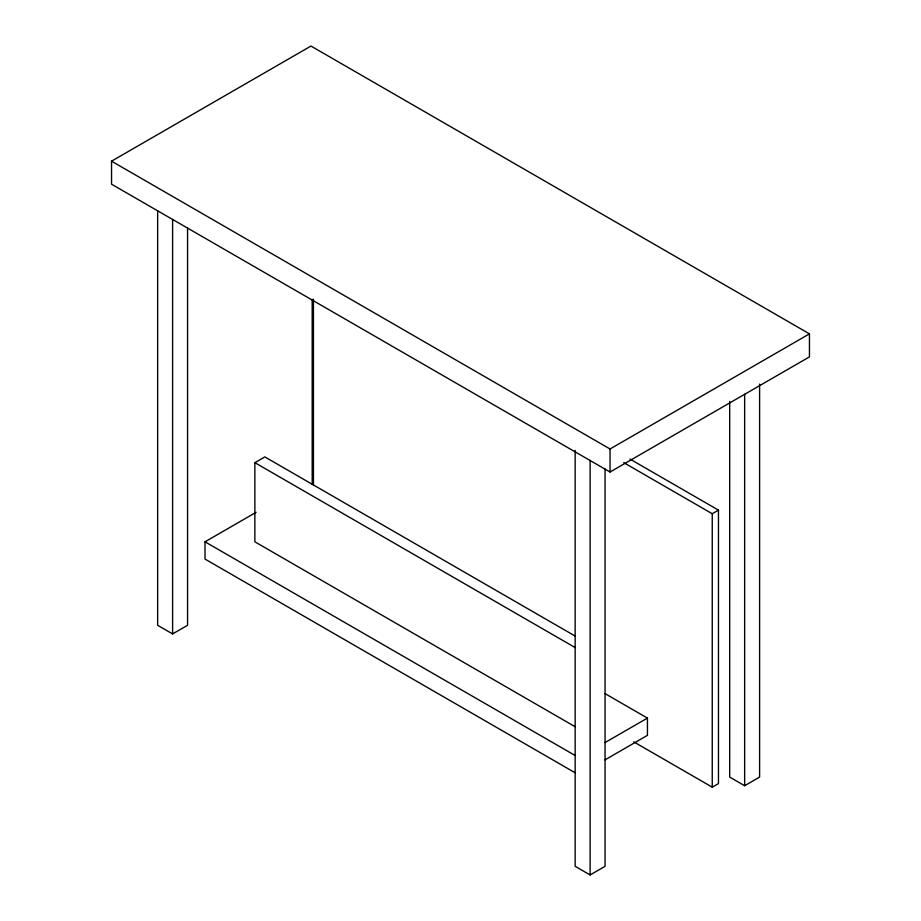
<?xml version="1.0" encoding="UTF-8"?>
<svg xmlns="http://www.w3.org/2000/svg" width="921" height="921" viewBox="0 0 921 921"><rect width="100%" height="100%" fill="white"/><g stroke="black" fill="none" stroke-linecap="round" stroke-linejoin="round"><path stroke-width="1.38" d="M111.545 161.175L310.953 46.05L809.455 333.863L809.455 356.888L610.047 472.013L111.545 184.2L111.545 161.175L610.047 448.988L809.455 333.863M575.153 726.727L254.864 541.813L254.864 462.664L264.834 456.908L575.153 636.066M575.153 772.777L205.015 559.082L205.015 541.813L256.107 512.306M157.652 210.759L157.652 625.278L172.607 633.913L187.573 625.278L187.573 227.971M623.759 462.653L712.244 513.745L718.472 510.142L718.472 783.575L712.244 787.167L633.729 741.842M605.062 742.556L647.44 718.092L647.44 735.361L605.062 759.825M575.153 450.369L575.153 866.316L590.108 874.95L605.062 866.316L605.062 469.019M729.697 401.314L729.697 777.094L744.652 785.728L759.606 777.094L759.606 384.103M629.987 459.061L718.472 510.142M254.864 462.664L575.153 647.578M605.062 693.628L647.44 718.092M205.015 541.813L575.153 755.508M744.652 394.165L744.652 785.728M712.244 513.745L712.244 787.167M610.047 448.988L610.047 472.013M590.108 460.442L590.108 874.95M313.439 299.244L313.439 485.344M312.196 299.394L312.196 484.423M172.607 219.394L172.607 633.913"/></g></svg>
